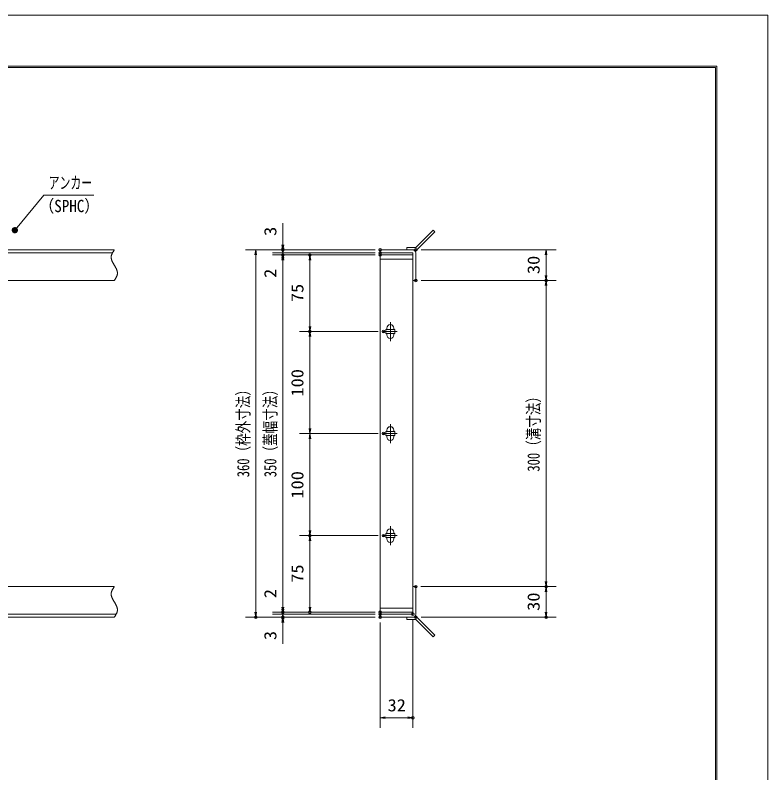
# Model space of a CAD drawing. Units: millimetres, scale not verified. Extents: x -1050 to 1050, y -742 to 742.
# Drawn here: x 312 to 1050, y 0 to 742 of the extents above; entities that cross this region are included whole.
import ezdxf
from ezdxf.enums import TextEntityAlignment as Align

# ---------------------------------------------------------------- set-up
doc = ezdxf.new("R2010")
doc.units = ezdxf.units.MM
doc.header["$LTSCALE"] = 5
doc.header["$PDMODE"] = 32
doc.header["$PDSIZE"] = 2.5
doc.linetypes.add('CHAIN1', pattern=[8, 5, -1, 1, -1])
doc.linetypes.add('DOUBLE_CHAIN1', pattern=[8.8, 5, -1, 0.6, -0.6, 0.6, -1])
for name, color, linetype, lineweight in [('0-0_7-図\u3000枠', 4, 'Continuous', 9), ('0-1_寸法注釈', 2, 'Continuous', 9), ('0-2_想像線', 134, 'DOUBLE_CHAIN1', 9), ('0-4_0', 2, 'Continuous', 9), ('0-5_DEFPOINTS', 134, 'Continuous', 9), ('0-6_枠', 7, 'Continuous', 9), ('0-7_蓋', 5, 'Continuous', 9), ('0-8_アンカー', 7, 'Continuous', 9), ('0-9_中心線', 6, 'CHAIN1', 9)]:
    doc.layers.add(name, color=color, linetype=linetype, lineweight=lineweight)
doc.styles.add('ＭＳ ゴシック', font='')
doc.styles.get('ＭＳ ゴシック').set_extended_font_data('MS Gothic')

# ---------------------------------------------------------------- blocks, each defined once
blk = doc.blocks.new('_OPEN')
at = {"layer": '0-4_0'}
blk.add_line((0, 0), (-5, 0), dxfattribs=at)
blk.add_lwpolyline([(-5, 0.833), (0, 0), (-5, -0.833)], dxfattribs=at)
blk = doc.blocks.new('A$C4F066A7F')
at = {"layer": '0-8_アンカー'}
for p, q in [((0, 96.52), (45.24, 96.52)), ((0, 85.02), (0, 96.52)), ((0, 85.02), (45.24, 85.02)), ((130.26, 0), (45.24, 85.02)), ((138.39, 8.13), (53.37, 93.15)), ((138.39, 8.13), (130.26, 0))]:
    blk.add_line(p, q, dxfattribs=at)
blk.add_arc((45.24, 85.02), 11.5, 45, 90, dxfattribs=at)
blk = doc.blocks.new('A$C6EB770D1')
at = {"layer": '0-8_アンカー'}
for p, q in [((130.257, 96.52), (45.237, 11.5)), ((138.388, 88.388), (53.368, 3.368)), ((138.388, 88.388), (130.257, 96.52)), ((0, 11.5), (45.237, 11.5)), ((0, 11.5), (0, 0)), ((0, 0), (45.237, 0))]:
    blk.add_line(p, q, dxfattribs=at)
blk.add_arc((45.237, 11.5), 11.5, 270, 315, dxfattribs=at)
blk = doc.blocks.new('_Dot')
at = {"layer": '0-4_0'}
for p, q in [((-2.5, 0), (-5, 0)), ((2.445, 0.5), (-2.445, 0.5)), ((1.997, 1.5), (-1.997, 1.5)), ((2.289, -0.995), (-2.289, -0.995)), ((1.499, -1.995), (-1.499, -1.995))]:
    blk.add_line(p, q, dxfattribs=at)
for points in [[(2.5, 0), (2.48, 0.313), (2.421, 0.622), (2.324, 0.92), (2.191, 1.204), (2.023, 1.469), (1.822, 1.711), (1.594, 1.926), (1.34, 2.111), (1.064, 2.262), (0.773, 2.378), (0.468, 2.456), (0.157, 2.495), (-0.157, 2.495), (-0.468, 2.456), (-0.773, 2.378), (-1.064, 2.262), (-1.34, 2.111), (-1.594, 1.926), (-1.822, 1.711), (-2.023, 1.469), (-2.191, 1.204), (-2.324, 0.92), (-2.421, 0.622), (-2.48, 0.313), (-2.5, 0), (0, 0)], [(-2.5, 0), (-2.48, -0.313), (-2.421, -0.622), (-2.324, -0.92), (-2.191, -1.204), (-2.023, -1.469), (-1.822, -1.711), (-1.594, -1.926), (-1.34, -2.111), (-1.064, -2.262), (-0.773, -2.378), (-0.468, -2.456), (-0.157, -2.495), (0.157, -2.495), (0.468, -2.456), (0.773, -2.378), (1.064, -2.262), (1.34, -2.111), (1.594, -1.926), (1.822, -1.711), (2.023, -1.469), (2.191, -1.204), (2.324, -0.92), (2.421, -0.622), (2.48, -0.313), (2.5, 0), (0, 0)]]:
    blk.add_lwpolyline(points, close=True, dxfattribs=at)

msp = doc.modelspace()

# ---------------------------------------------------------------- linework, layer by layer
at = {"layer": '0-0_7-図\u3000枠'}
for p in [(-973.75, 691.25), (998.75, -691.25)]:
    msp.add_line(p, (998.75, 691.25), dxfattribs=at)
msp.add_lwpolyline([(-975, 692.5), (1000, 692.5), (1000, -692.5)], dxfattribs=at)
at = {"layer": '0-1_寸法注釈'}
for p, q in [((574.681, 517.475), (574.681, 538.588)), ((665.063, 512.475), (538.149, 512.475)), ((665.063, 512.475), (564.681, 512.475)), ((574.681, 514.475), (574.681, 519.475)), ((574.681, 509.475), (574.681, 512.475)), ((710.11, 512.475), (842.677, 512.475)), ((548.149, 507.475), (548.149, 157.475)), ((665.063, 509.475), (564.681, 509.475)), ((665.063, 509.475), (564.681, 509.475)), ((665.063, 507.475), (564.681, 507.475)), ((665.063, 507.475), (564.681, 507.475)), ((574.681, 509.475), (574.681, 507.475)), ((665.063, 507.475), (591.181, 507.475)), ((832.677, 507.475), (832.677, 487.475)), ((574.681, 504.475), (574.681, 499.475)), ((574.681, 502.475), (574.681, 481.362)), ((574.681, 502.475), (574.681, 162.475)), ((601.181, 437.475), (601.181, 502.475)), ((710.11, 482.475), (842.677, 482.475)), ((710.11, 482.475), (842.677, 482.475)), ((832.677, 477.475), (832.677, 187.475)), ((668.253, 432.475), (591.181, 432.475)), ((668.253, 432.475), (591.181, 432.475)), ((601.181, 337.475), (601.181, 427.475)), ((668.253, 332.475), (591.181, 332.475)), ((668.253, 332.475), (591.181, 332.475)), ((601.181, 327.475), (601.181, 237.475)), ((668.253, 232.475), (591.181, 232.475)), ((668.253, 232.475), (591.181, 232.475)), ((601.181, 227.475), (601.181, 162.475)), ((574.681, 162.475), (574.681, 183.588)), ((710.063, 182.475), (842.677, 182.475)), ((710.063, 182.475), (842.677, 182.475)), ((832.677, 177.475), (832.677, 157.475)), ((574.681, 160.475), (574.681, 165.475)), ((665.063, 157.475), (564.681, 157.475)), ((665.063, 157.475), (564.681, 157.475)), ((574.681, 155.475), (574.681, 157.475)), ((665.063, 157.475), (591.181, 157.475)), ((665.063, 152.475), (538.149, 152.475)), ((665.063, 155.475), (564.681, 155.475)), ((665.063, 155.475), (564.681, 155.475)), ((665.063, 152.475), (564.681, 152.475)), ((574.681, 155.475), (574.681, 152.475)), ((574.681, 150.475), (574.681, 145.475)), ((702.063, 150.475), (702.063, 43.953)), ((710.11, 152.475), (842.677, 152.475)), ((574.681, 147.475), (574.681, 126.362)), ((670.063, 147.475), (670.063, 43.953)), ((675.063, 53.953), (697.063, 53.953))]:
    msp.add_line(p, q, dxfattribs=at)
msp.add_lwpolyline([(389.478, 565.968), (340.425, 565.968), (312.702, 532.538)], dxfattribs=at)
at = {"layer": '0-2_想像線'}
for points in [[(409.55, 512.475), (409.359, 512.182), (409.169, 511.888), (408.98, 511.595), (408.792, 511.301), (408.608, 511.007), (408.427, 510.714), (408.249, 510.42), (408.076, 510.126), (407.909, 509.831), (407.747, 509.537), (407.592, 509.242), (407.443, 508.947), (407.303, 508.652), (407.171, 508.357), (407.048, 508.061), (406.935, 507.765), (406.832, 507.468), (406.741, 507.172), (406.661, 506.874), (406.593, 506.577), (406.538, 506.279), (406.497, 505.98), (406.47, 505.681), (406.458, 505.381), (406.46, 505.081), (406.476, 504.781), (406.505, 504.48), (406.547, 504.178), (406.601, 503.876), (406.666, 503.574), (406.743, 503.272), (406.829, 502.969), (406.926, 502.665), (407.032, 502.362), (407.147, 502.058), (407.27, 501.753), (407.401, 501.449), (407.538, 501.144), (407.683, 500.839)], [(407.683, 500.839), (407.833, 500.534), (407.989, 500.229), (408.15, 499.923), (408.316, 499.617), (408.485, 499.312), (408.657, 499.006), (408.833, 498.7), (409.01, 498.394), (409.189, 498.087), (409.369, 497.781), (409.55, 497.475)], [(411.417, 494.111), (411.267, 494.416), (411.111, 494.721), (410.95, 495.027), (410.784, 495.333), (410.615, 495.638), (410.443, 495.944), (410.267, 496.25), (410.09, 496.556), (409.911, 496.863), (409.731, 497.169), (409.55, 497.475)], [(409.55, 482.475), (409.741, 482.768), (409.931, 483.062), (410.12, 483.355), (410.308, 483.649), (410.492, 483.943), (410.673, 484.236), (410.851, 484.53), (411.024, 484.824), (411.191, 485.119), (411.353, 485.413), (411.508, 485.708), (411.657, 486.003), (411.797, 486.298), (411.929, 486.593), (412.052, 486.889), (412.165, 487.185), (412.268, 487.481), (412.359, 487.778), (412.439, 488.076), (412.507, 488.373), (412.562, 488.671), (412.603, 488.97), (412.63, 489.269), (412.642, 489.569), (412.64, 489.869), (412.624, 490.169), (412.595, 490.47), (412.553, 490.772), (412.499, 491.074), (412.434, 491.376), (412.357, 491.678), (412.271, 491.981), (412.174, 492.285), (412.068, 492.588), (411.953, 492.892), (411.83, 493.197), (411.699, 493.501), (411.562, 493.806), (411.417, 494.111)], [(409.55, 182.475), (409.359, 182.182), (409.169, 181.888), (408.98, 181.595), (408.792, 181.301), (408.608, 181.007), (408.427, 180.714), (408.249, 180.42), (408.076, 180.126), (407.909, 179.831), (407.747, 179.537), (407.592, 179.242), (407.443, 178.947), (407.303, 178.652), (407.171, 178.357), (407.048, 178.061), (406.935, 177.765), (406.832, 177.468), (406.741, 177.172), (406.661, 176.874), (406.593, 176.577), (406.538, 176.279), (406.497, 175.98), (406.47, 175.681), (406.458, 175.381), (406.46, 175.081), (406.476, 174.781), (406.505, 174.48), (406.547, 174.178), (406.601, 173.876), (406.666, 173.574), (406.743, 173.272), (406.829, 172.969), (406.926, 172.665), (407.032, 172.362), (407.147, 172.058), (407.27, 171.753), (407.401, 171.449), (407.538, 171.144), (407.683, 170.839)], [(407.683, 170.839), (407.833, 170.534), (407.989, 170.229), (408.15, 169.923), (408.316, 169.617), (408.485, 169.312), (408.657, 169.006), (408.833, 168.7), (409.01, 168.394), (409.189, 168.087), (409.369, 167.781), (409.55, 167.475)], [(411.417, 164.111), (411.267, 164.416), (411.111, 164.721), (410.95, 165.027), (410.784, 165.333), (410.615, 165.638), (410.443, 165.944), (410.267, 166.25), (410.09, 166.556), (409.911, 166.863), (409.731, 167.169), (409.55, 167.475), (409.55, 167.475)], [(409.55, 152.475), (409.741, 152.768), (409.931, 153.062), (410.12, 153.355), (410.308, 153.649), (410.492, 153.943), (410.673, 154.236), (410.851, 154.53), (411.024, 154.824), (411.191, 155.119), (411.353, 155.413), (411.508, 155.708), (411.657, 156.003), (411.797, 156.298), (411.929, 156.593), (412.052, 156.889), (412.165, 157.185), (412.268, 157.481), (412.359, 157.778), (412.439, 158.076), (412.507, 158.373), (412.562, 158.671), (412.603, 158.97), (412.63, 159.269), (412.642, 159.569), (412.64, 159.869), (412.624, 160.169), (412.595, 160.47), (412.553, 160.772), (412.499, 161.074), (412.434, 161.376), (412.357, 161.678), (412.271, 161.981), (412.174, 162.285), (412.068, 162.588), (411.953, 162.892), (411.83, 163.197), (411.699, 163.501), (411.562, 163.806), (411.417, 164.111)]]:
    msp.add_lwpolyline(points, dxfattribs=at)
at = {"layer": '0-5_DEFPOINTS'}
msp.add_lwpolyline([(-1050, -742.5), (-1050, 742.5), (1050, 742.5), (1050, -742.5)], close=True, dxfattribs=at)
for p in [(574.681, 512.475), (670.063, 512.475), (705.11, 512.475), (574.681, 507.475), (601.181, 507.475), (670.063, 509.475), (670.063, 507.475), (670.063, 507.475), (705.11, 482.475), (832.677, 482.475), (601.181, 432.475), (673.253, 432.475), (673.253, 332.475), (673.253, 332.475), (601.181, 232.475), (673.253, 232.475), (705.063, 182.475), (832.677, 182.475), (574.681, 157.475), (574.681, 157.475), (601.181, 157.475), (670.063, 157.475), (670.063, 157.475), (670.063, 155.475), (670.063, 155.475), (702.063, 155.475), (548.149, 152.475), (574.681, 152.475), (670.063, 152.475), (705.11, 152.475), (832.677, 152.475), (702.063, 53.953)]:
    msp.add_point(p, dxfattribs=at)
at = {"layer": '0-6_枠'}
for p, q in [((-795.45, 512.475), (409.55, 512.475)), ((670.063, 509.475), (670.063, 512.475)), ((670.063, 512.475), (702.063, 512.475)), ((-792.45, 509.475), (407.714, 509.475)), ((702.063, 509.475), (670.063, 509.475)), ((702.063, 482.475), (702.063, 509.475)), ((705.063, 482.475), (705.063, 509.475)), ((204.55, 482.475), (409.55, 482.475)), ((702.063, 482.475), (705.063, 482.475)), ((204.55, 182.475), (409.55, 182.475)), ((702.063, 182.475), (705.063, 182.475)), ((702.063, 182.475), (702.063, 155.475)), ((705.063, 182.475), (705.063, 155.475)), ((-795.45, 152.475), (409.55, 152.475)), ((-792.45, 155.475), (411.386, 155.475)), ((702.063, 155.475), (670.063, 155.475))]:
    msp.add_line(p, q, dxfattribs=at)
msp.add_lwpolyline([(670.063, 155.475), (670.063, 152.475), (702.063, 152.475)], dxfattribs=at)
for centre, start, end in [((702.063, 509.475), 0, 90), ((702.063, 155.475), 270, 0)]:
    msp.add_arc(centre, 3, start, end, dxfattribs=at)
at = {"layer": '0-7_蓋'}
for p, q in [((670.063, 507.475), (670.063, 157.475)), ((670.063, 507.475), (702.063, 507.475)), ((702.063, 503.475), (670.063, 503.475)), ((675.563, 430.475), (675.563, 434.475)), ((684.563, 434.475), (675.563, 434.475)), ((676.563, 434.475), (676.563, 435.725)), ((683.563, 434.475), (683.563, 435.725)), ((684.563, 430.475), (684.563, 434.475)), ((684.563, 430.475), (675.563, 430.475)), ((676.563, 429.225), (676.563, 430.475)), ((683.563, 429.225), (683.563, 430.475)), ((675.563, 334.475), (675.563, 330.475)), ((684.563, 334.475), (675.563, 334.475)), ((684.563, 334.475), (675.563, 334.475)), ((675.563, 330.475), (675.563, 334.475)), ((676.563, 335.725), (676.563, 334.475)), ((676.563, 334.475), (676.563, 335.725)), ((683.563, 335.725), (683.563, 334.475)), ((683.563, 334.475), (683.563, 335.725)), ((684.563, 334.475), (684.563, 330.475)), ((684.563, 330.475), (684.563, 334.475)), ((684.563, 330.475), (675.563, 330.475)), ((684.563, 330.475), (675.563, 330.475)), ((676.563, 330.475), (676.563, 329.225)), ((676.563, 329.225), (676.563, 330.475)), ((683.563, 330.475), (683.563, 329.225)), ((683.563, 329.225), (683.563, 330.475)), ((684.563, 234.475), (675.563, 234.475)), ((675.563, 234.475), (675.563, 230.475)), ((684.563, 230.475), (675.563, 230.475)), ((676.563, 235.725), (676.563, 234.475)), ((676.563, 230.475), (676.563, 229.225)), ((683.563, 235.725), (683.563, 234.475)), ((683.563, 230.475), (683.563, 229.225)), ((684.563, 234.475), (684.563, 230.475)), ((670.063, 161.475), (702.063, 161.475))]:
    msp.add_line(p, q, dxfattribs=at)
msp.add_lwpolyline([(702.063, 507.475), (702.063, 157.475), (670.063, 157.475)], dxfattribs=at)
for centre, start, end in [((680.063, 435.725), 0, 180), ((680.063, 429.225), 180, 0), ((680.063, 335.725), 0, 180), ((680.063, 335.725), 0, 180), ((680.063, 329.225), 180, 0), ((680.063, 329.225), 180, 0), ((680.063, 235.725), 0, 180), ((680.063, 229.225), 180, 0)]:
    msp.add_arc(centre, 3.5, start, end, dxfattribs=at)
at = {"layer": '0-7_蓋', "color": 7}
for p in [(670.063, 507.475), (670.063, 157.475)]:
    msp.add_point(p, dxfattribs=at)
at = {"layer": '0-9_中心線'}
for p, q in [((680.063, 423.175), (680.063, 441.775)), ((686.872, 432.475), (673.253, 432.475)), ((680.063, 341.775), (680.063, 323.175)), ((680.063, 323.175), (680.063, 341.775)), ((686.872, 332.475), (673.253, 332.475)), ((686.872, 332.475), (673.253, 332.475)), ((680.063, 241.775), (680.063, 223.175)), ((686.872, 232.475), (673.253, 232.475))]:
    msp.add_line(p, q, dxfattribs=at)

# ---------------------------------------------------------------- block references
at = {"layer": '0-1_寸法注釈'}
for name, p, rotation in [('_Dot', (312.05, 531.779), 229.33113), ('_OPEN', (548.149, 512.475), 90), ('_OPEN', (574.681, 512.475), 270), ('_OPEN', (574.681, 509.475), 270), ('_OPEN', (832.677, 512.475), 90), ('_OPEN', (574.681, 509.475), 90), ('_OPEN', (574.681, 507.475), 90), ('_OPEN', (574.681, 507.475), 90), ('_OPEN', (601.181, 507.475), 90), ('_OPEN', (832.677, 482.475), 270), ('_OPEN', (832.677, 482.475), 90), ('_OPEN', (601.181, 432.475), 270), ('_OPEN', (601.181, 432.475), 90), ('_OPEN', (601.181, 332.475), 270), ('_OPEN', (601.181, 332.475), 90), ('_OPEN', (601.181, 232.475), 270), ('_OPEN', (601.181, 232.475), 90), ('_OPEN', (832.677, 182.475), 270), ('_OPEN', (832.677, 182.475), 90), ('_OPEN', (548.149, 152.475), 270), ('_OPEN', (574.681, 157.475), 270), ('_OPEN', (574.681, 157.475), 270), ('_OPEN', (574.681, 155.475), 270), ('_OPEN', (601.181, 157.475), 270), ('_OPEN', (832.677, 152.475), 270), ('_OPEN', (574.681, 155.475), 90), ('_OPEN', (574.681, 152.475), 90), ('_OPEN', (670.063, 53.953), 180)]:
    msp.add_blockref(name, p, dxfattribs=dict(at, rotation=rotation))
msp.add_blockref('_OPEN', (702.063, 53.953), dxfattribs=at)
at = {"layer": '0-8_アンカー', "xscale": 0.2, "yscale": 0.2}
for name, p in [('A$C6EB770D1', (696.063, 512.475)), ('A$C4F066A7F', (696.063, 133.171))]:
    msp.add_blockref(name, p, dxfattribs=at)

# ---------------------------------------------------------------- texts
at = {"layer": '0-1_寸法注釈', "color": 7, "style": 'ＭＳ ゴシック'}
for s, width, p in [('アンカー', 0.65, (345.202, 568.655)), ('（SPHC）', 0.9, (335.929, 545.865)), ('32', 1.1, (677.329, 56.64))]:
    msp.add_text(s, height=12.02, dxfattribs=dict(at, width=width)).set_placement(p, align=Align.BOTTOM_LEFT)
for s, height, width, p in [('3', 12.02, 1.1, (571.994, 526.165)), ('30', 12.02, 1.1, (829.99, 488.742)), ('2', 12.02, 1.1, (571.994, 485.052)), ('75', 12.02, 1.1, (598.494, 461.242)), ('100', 12.02, 1.1, (598.494, 368.72)), ('360（枠外寸法）', 12.03, 0.75, (545.462, 289.682)), ('350（蓋幅寸法）', 12.03, 0.75, (571.994, 289.682)), ('300（溝寸法）', 12.03, 0.75, (829.99, 295.184)), ('100', 12.02, 1.1, (598.494, 268.72)), ('75', 12.02, 1.1, (598.494, 186.242)), ('2', 12.02, 1.1, (571.994, 171.165)), ('30', 12.02, 1.1, (829.99, 158.742)), ('3', 12.02, 1.1, (571.994, 130.052))]:
    msp.add_text(s, height=height, rotation=90, dxfattribs=dict(at, width=width)).set_placement(p, align=Align.BOTTOM_LEFT)

doc.saveas('drawing.dxf')
